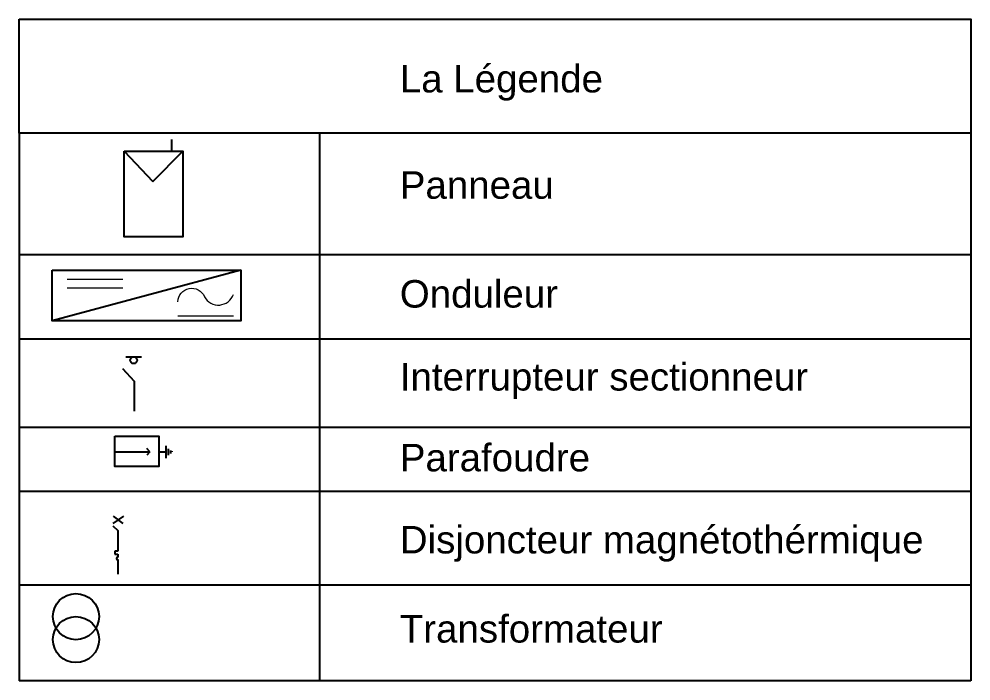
# Model space of a CAD drawing. Header units: inches. Extents: x 9190 to 83177, y 6945 to 19665.
# Drawn here: x 71005 to 83177, y 10337 to 18804 of the extents above; entities that cross this region are included whole.
import ezdxf

# ---------------------------------------------------------------- set-up
doc = ezdxf.new("R2010")
doc.units = ezdxf.units.IN
doc.header["$MEASUREMENT"] = 0
doc.layers.add('PDF2_Geometry', color=7, linetype='Continuous', true_color=0x2676ba)
doc.styles.get("Standard").update_dxf_attribs({"font": 'arial.ttf'})

msp = doc.modelspace()

# ---------------------------------------------------------------- linework, layer by layer
for p, q in [((71005, 17346), (71005, 10337)), ((74853, 10337), (74853, 17346)), ((83177, 17346), (83177, 10337)), ((72348, 17114), (72718, 16724)), ((72718, 16724), (73101, 17114)), ((83177, 15786), (71005, 15786)), ((73842, 15590), (71429, 14944)), ((83177, 14708), (71005, 14708)), ((72371, 14484), (72471, 14484)), ((72471, 14484), (72571, 14484)), ((72328, 14332), (72477, 14172)), ((72477, 14172), (72477, 13786)), ((83177, 13580), (71005, 13580)), ((83177, 12759), (71005, 12759)), ((72343, 12445), (72206, 12351)), ((72211, 12445), (72332, 12351)), ((72206, 12321), (72267, 12262)), ((72267, 12262), (72267, 11996)), ((72267, 11996), (72230, 11996)), ((72230, 11996), (72230, 11960)), ((72230, 11960), (72267, 11960)), ((72267, 11960), (72267, 11920)), ((72268, 11889), (72268, 11701)), ((83177, 11563), (71005, 11563)), ((83177, 10337), (71005, 10337))]:
    msp.add_line(p, q)
at = {"color": 242, "true_color": 0xcd2027}
msp.add_line((72955, 17262), (72955, 17114), dxfattribs=at)
at = {"color": 3}
for p, q in [((72232, 13268), (72677, 13268)), ((72677, 13268), (72639, 13312)), ((72677, 13268), (72639, 13224)), ((72885, 13266), (72885, 13345)), ((72915, 13266), (72915, 13305)), ((72946, 13266), (72946, 13286)), ((72962, 13266), (72962, 13276)), ((72794, 13266), (72885, 13266)), ((72885, 13188), (72885, 13266)), ((72915, 13227), (72915, 13266)), ((72946, 13247), (72946, 13266))]:
    msp.add_line(p, q, dxfattribs=at)
for points in [[(71005, 18804), (83177, 18804), (83177, 17346), (71005, 17346)], [(72348, 17114), (73101, 17114), (73101, 16019), (72348, 16019)], [(71429, 15590), (73842, 15590), (73842, 14944), (71429, 14944)]]:
    msp.add_lwpolyline(points, close=True)
at = {"color": 7}
msp.add_lwpolyline([(72232, 13469), (72794, 13469), (72794, 13082), (72232, 13082)], close=True, dxfattribs=at)
for centre, radius in [((72471, 14440), 44.3), ((71733, 11160), 295), ((71733, 10866), 295)]:
    msp.add_circle(centre, radius)
msp.add_arc((72268, 11904), 15.7, 92.8678, 272.8678)
at = {"layer": 'PDF2_Geometry', "color": 7, "lineweight": 0}
for points in [[(71621, 15478), (72332, 15478)], [(71621, 15366), (72332, 15366)], [(73036, 15007), (73746, 15007)]]:
    msp.add_lwpolyline(points, dxfattribs=at)
msp.add_lwpolyline([(73036, 15188, -0.81134), (73377, 15252, 0.653005), (73746, 15281)], format="xyb", dxfattribs=at)

# ---------------------------------------------------------------- texts
at = {"color": 4, "insert": (75874, 18217), "char_height": 352, "attachment_point": 1}
msp.add_mtext_dynamic_manual_height_columns('La Légende', width=164944.1, gutter_width=1760, heights=[0], dxfattribs=at)
at = {"attachment_point": 1}
for s, insert, char_height in [('Panneau', (75874, 16857), 352), ('Onduleur', (75874, 15465), 352), ('Interrupteur sectionneur', (75874, 14404), 352.03), ('Parafoudre', (75874, 13370), 352), ('Disjoncteur magnétothérmique', (75874, 12320), 352.03), ('Transformateur', (75874, 11180), 352.03)]:
    msp.add_mtext_dynamic_manual_height_columns(s, width=164944.1, gutter_width=1760, heights=[0], dxfattribs=dict(at, insert=insert, char_height=char_height))

doc.saveas('drawing.dxf')
